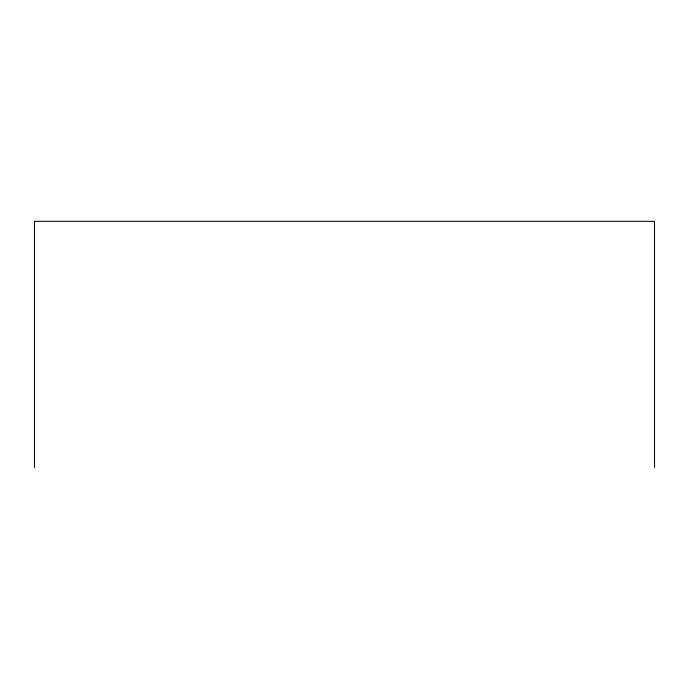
<?xml version="1.0" encoding="UTF-8"?>
<svg xmlns="http://www.w3.org/2000/svg" width="689" height="689" viewBox="0 0 689 689"><rect width="100%" height="100%" fill="white"/><g stroke="black" fill="none" stroke-linecap="round" stroke-linejoin="round"><path stroke-width="1.03" d="M654.55 467.676L654.55 221.324L34.45 221.324L34.45 467.676"/></g></svg>
